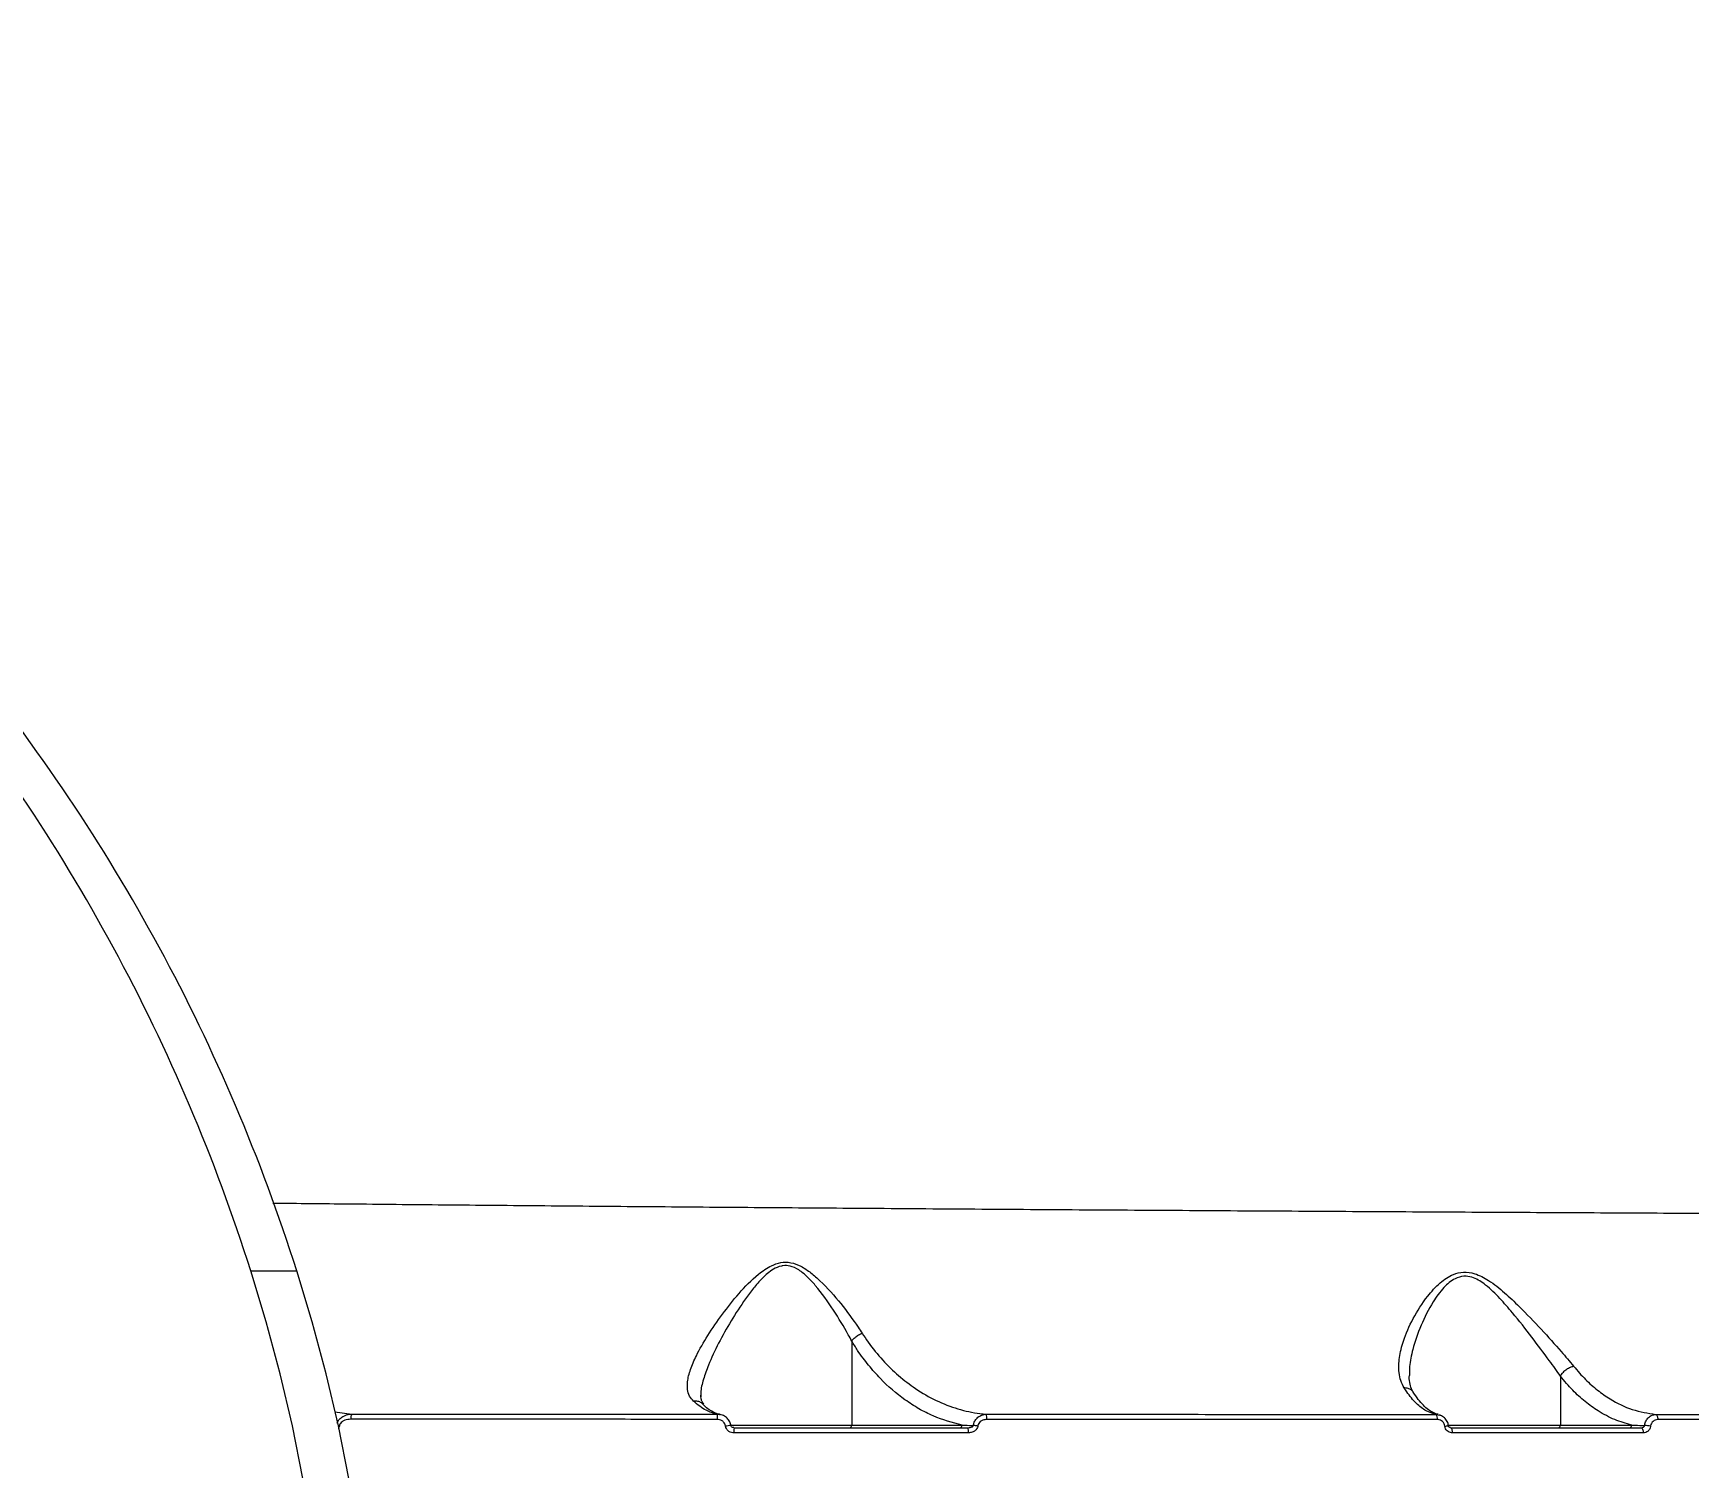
# Model space of a CAD drawing. Header units: millimetres. Extents: x -7245 to 6306, y -6696 to 5973.
# Drawn here: x -2456.4 to -2136.8, y 930.6 to 1207.6 of the extents above; entities that cross this region are included whole.
import ezdxf

# ---------------------------------------------------------------- set-up
doc = ezdxf.new("R2010")
doc.units = ezdxf.units.MM
for name, color, linetype in [('DIKOM_ОБЪЕКТ', 7, 'Continuous'), ('DIKOM_РАЗМЕР_ЗОНА', 7, 'Continuous'), ('DIKOM_РАЗМЕР_ОБЪЕКТА', 7, 'Continuous')]:
    doc.layers.add(name, color=color, linetype=linetype)
doc.styles.add('style1', font='arial.ttf', dxfattribs={"width": 0.8})
doc.dimstyles.new('1-50', dxfattribs={"dimtxt": 300, "dimasz": 200, "dimexe": 100, "dimexo": 0, "dimgap": 100, "dimtad": 1, "dimtxsty": 'style1', "dimcen": 200, "dimclrd": 7, "dimclre": 7, "dimclrt": 7, "dimadec": 1, "dimazin": 2, "dimtfac": 1, "dimtmove": 0, "dimatfit": 2, "dimfxl": 0, "dimlwd": 25, "dimlwe": 18, "dimarcsym": 0})

# ---------------------------------------------------------------- blocks, each defined once
blk = doc.blocks.new('*D10')
at = {"layer": 'Defpoints', "color": 0, "transparency": 16777216}
for p in [(-4365.71, 2792.53), (4306.16, 475.6), (4306.16, -5965.27)]:
    blk.add_point(p, dxfattribs=at)
at = {"layer": 'DIKOM_РАЗМЕР_ОБЪЕКТА', "color": 7, "lineweight": 18, "transparency": 16777216}
for p, q in [((-4365.71, 2792.53), (-4365.71, -6065.27)), ((4306.16, 475.6), (4306.16, -6065.27))]:
    blk.add_line(p, q, dxfattribs=at)
at = {"layer": 'DIKOM_РАЗМЕР_ОБЪЕКТА', "color": 7, "lineweight": 25, "transparency": 16777216}
blk.add_line((-4165.71, -5965.27), (4106.16, -5965.27), dxfattribs=at)
at = {"layer": 'DIKOM_РАЗМЕР_ОБЪЕКТА', "color": 7, "transparency": 16777216}
for points in [[(-4165.71, -5931.93), (-4165.71, -5998.6), (-4365.71, -5965.27)], [(4106.16, -5931.93), (4106.16, -5998.6), (4306.16, -5965.27)]]:
    blk.add_solid(points, dxfattribs=at)
at = {"layer": 'DIKOM_РАЗМЕР_ОБЪЕКТА', "color": 7, "transparency": 16777216, "insert": (-85.78, -5712.1), "char_height": 300, "attachment_point": 5, "style": 'style1'}
blk.add_mtext('8650', dxfattribs=at)
blk = doc.blocks.new('*D11')
at = {"layer": 'Defpoints', "color": 0, "transparency": 16777216}
for p in [(-3472.32, 4472.83), (-6199.73, -2928.86), (1850.21, -2928.86)]:
    blk.add_point(p, dxfattribs=at)
at = {"layer": 'DIKOM_РАЗМЕР_ОБЪЕКТА', "color": 7, "lineweight": 18, "transparency": 16777216}
for p, q in [((-3472.32, 4472.83), (-6299.73, 4472.83)), ((1850.21, -2928.86), (-6299.73, -2928.86))]:
    blk.add_line(p, q, dxfattribs=at)
at = {"layer": 'DIKOM_РАЗМЕР_ОБЪЕКТА', "color": 7, "lineweight": 25, "transparency": 16777216}
blk.add_line((-6199.73, 4272.83), (-6199.73, -2728.86), dxfattribs=at)
at = {"layer": 'DIKOM_РАЗМЕР_ОБЪЕКТА', "color": 7, "transparency": 16777216}
for points in [[(-6233.06, 4272.83), (-6166.39, 4272.83), (-6199.73, 4472.83)], [(-6233.06, -2728.86), (-6166.39, -2728.86), (-6199.73, -2928.86)]]:
    blk.add_solid(points, dxfattribs=at)
at = {"layer": 'DIKOM_РАЗМЕР_ОБЪЕКТА', "color": 7, "transparency": 16777216, "insert": (-6452.9, 984.54), "char_height": 300, "attachment_point": 5, "rotation": 90, "style": 'style1'}
blk.add_mtext('7400', dxfattribs=at)
blk = doc.blocks.new('*D13')
at = {"layer": 'Defpoints', "color": 0, "transparency": 16777216}
for p in [(-4231.86, 5972.83), (-6795, -4928.88), (1792.4, -4928.88)]:
    blk.add_point(p, dxfattribs=at)
at = {"layer": 'DIKOM_РАЗМЕР_ЗОНА', "color": 7, "lineweight": 18, "transparency": 16777216}
for p, q in [((-4231.86, 5972.83), (-6895, 5972.83)), ((1792.4, -4928.88), (-6895, -4928.88))]:
    blk.add_line(p, q, dxfattribs=at)
at = {"layer": 'DIKOM_РАЗМЕР_ЗОНА', "color": 7, "lineweight": 25, "transparency": 16777216}
blk.add_line((-6795, 5772.83), (-6795, -4728.88), dxfattribs=at)
at = {"layer": 'DIKOM_РАЗМЕР_ЗОНА', "color": 7, "transparency": 16777216}
for points in [[(-6828.33, 5772.83), (-6761.67, 5772.83), (-6795, 5972.83)], [(-6828.33, -4728.88), (-6761.67, -4728.88), (-6795, -4928.88)]]:
    blk.add_solid(points, dxfattribs=at)
at = {"layer": 'DIKOM_РАЗМЕР_ЗОНА', "color": 7, "transparency": 16777216, "insert": (-7048.17, 972.94), "char_height": 300, "attachment_point": 5, "rotation": 90, "style": 'style1'}
blk.add_mtext('10900', dxfattribs=at)

msp = doc.modelspace()

# ---------------------------------------------------------------- linework, layer by layer
at = {"layer": 'DIKOM_ОБЪЕКТ', "color": 7, "linetype": 'Continuous', "lineweight": 15}
for p, q in [((-2414.41, 968.672), (-2405.531, 968.672)), ((-2298.397, 955.108), (-2298.397, 938.896)), ((-2161.588, 948.342), (-2161.588, 938.896)), ((-2327.539, 944.653), (-2327.541, 944.354)), ((-2398.169, 941.491), (-2394.913, 941.036)), ((-2321.799, 938.896), (-2298.397, 938.896)), ((-2298.397, 938.896), (-2277.102, 938.896)), ((-2183.263, 938.896), (-2161.588, 938.896)), ((-2161.588, 938.896), (-2147.82, 938.896))]:
    msp.add_line(p, q, dxfattribs=at)
at = {"layer": 'DIKOM_ОБЪЕКТ', "color": 7, "linetype": 'Continuous', "lineweight": 15, "flags": 128}
for points in [[(-2404.332, 928.595), (-2406.378, 938.753), (-2408.741, 948.827), (-2411.42, 958.804), (-2414.41, 968.672)], [(-2395.452, 928.595), (-2397.498, 938.753), (-2399.861, 948.827), (-2402.54, 958.804), (-2405.531, 968.672)], [(-2143.154, 940.962), (-2143.079, 940.934), (-2143.008, 940.871), (-2142.943, 940.776), (-2142.886, 940.653), (-2142.84, 940.505), (-2142.805, 940.338), (-2142.783, 940.158), (-2142.776, 939.971)], [(-2182.777, 938.396), (-2182.717, 938.377), (-2182.659, 938.32), (-2182.607, 938.228), (-2182.56, 938.104), (-2182.522, 937.954), (-2182.494, 937.782), (-2182.476, 937.595), (-2182.47, 937.401)], [(-2145.984, 938.396), (-2145.907, 938.377), (-2145.833, 938.32), (-2145.766, 938.228), (-2145.706, 938.105), (-2145.657, 937.954), (-2145.62, 937.783), (-2145.598, 937.596), (-2145.59, 937.402)]]:
    msp.add_lwpolyline(points, dxfattribs=at)
at = {"layer": 'DIKOM_ОБЪЕКТ', "color": 7, "linetype": 'Continuous', "lineweight": 15}
for centre, radius, start, end in [((-2756.428, 860.107), 358.834, 17.61075, 39.31286), ((-2747.548, 860.107), 358.834, 17.61075, 39.31286), ((-2393.447, 940.25), 1.663, 151.81806, 187.45702), ((-2315.02, 940.231), 9.377, 175.25143, 181.35507), ((-2275.535, 940.219), 3.212, 356.00539, 13.9033), ((-2186.481, 940.184), 1.181, 349.92839, 41.72954), ((-2393.241, 967.141), 28.661, 261.43904, 261.88607), ((-2314.636, 888.342), 50.988, 97.99311, 99.14733), ((-2310.396, 937.645), 10.749, 175.99401, 181.33013), ((-2298.848, 938.845), 0.454, 278.20095, 6.39813), ((-2277.553, 938.845), 0.454, 278.26895, 6.33012), ((-2278.888, 937.647), 3.026, 355.27425, 14.33455), ((-2280.542, 892.793), 46.389, 81.96595, 83.02572), ((-2184.369, 942.967), 4.308, 276.37424, 285.69456), ((-2162.04, 938.846), 0.455, 278.3062, 6.29288), ((-2148.271, 938.845), 0.454, 278.26895, 6.33012), ((-2146.191, 925.916), 12.941, 81.00311, 86.16107)]:
    msp.add_arc(centre, radius, start, end, dxfattribs=at)
for points, knots in [([(-2410.152, 981.755), (-2405.292, 981.706), (-2394.347, 981.595), (-2376.818, 981.428), (-2357.651, 981.257), (-2338.098, 981.092), (-2318.483, 980.935), (-2298.204, 980.782), (-2277.296, 980.632), (-2255.814, 980.487), (-2234.48, 980.351), (-2213.393, 980.223), (-2192.653, 980.104), (-2172.351, 979.992), (-2152.529, 979.889), (-2133.208, 979.792), (-2114.423, 979.702), (-2096.261, 979.618), (-2078.809, 979.541), (-2062.141, 979.469), (-2046.299, 979.404), (-2031.292, 979.343), (-2017.147, 979.289), (-2003.926, 979.238), (-1991.695, 979.194), (-1980.296, 979.152), (-1969.831, 979.115), (-1960.38, 979.082), (-1952.149, 979.054), (-1945.217, 979.03), (-1939.48, 979.012), (-1936.774, 979.003), (-1935.421, 978.998)], [0, 0, 0, 0, 0.023625, 0.0532017, 0.0839902, 0.1148189, 0.1456481, 0.1764368, 0.2103199, 0.2443101, 0.2783554, 0.3124002, 0.3463904, 0.3802724, 0.4140427, 0.4479202, 0.4818519, 0.5157837, 0.5496608, 0.5834306, 0.6171205, 0.6509171, 0.6847672, 0.7186178, 0.7524136, 0.7861032, 0.8216835, 0.8572951, 0.8928747, 0.9285726, 0.9643025, 1, 1, 1, 1]), ([(-2328.939, 943.513), (-2329.212, 943.825), (-2329.787, 944.479), (-2330.145, 945.751), (-2330.148, 947.443), (-2329.596, 949.616), (-2328.308, 952.591), (-2326.256, 956.183), (-2323.432, 960.245), (-2320.255, 964.347), (-2317.086, 967.593), (-2314.28, 969.598), (-2312.112, 970.374), (-2310.095, 970.362), (-2308.094, 969.583), (-2306.23, 968.322), (-2303.569, 965.925), (-2300.41, 962.369), (-2297.885, 958.892), (-2296.64, 957.016), (-2296.385, 956.632)], [0, 0, 0, 0, 0.0399712, 0.083835, 0.1277304, 0.1889323, 0.2502296, 0.3350368, 0.4199802, 0.5024345, 0.5846136, 0.6297424, 0.6580821, 0.6869099, 0.7179973, 0.7532853, 0.7887183, 0.8822415, 0.9758685, 1, 1, 1, 1]), ([(-2298.394, 955.119), (-2298.395, 955.12), (-2298.617, 955.519), (-2299.674, 957.508), (-2301.879, 961.122), (-2304.54, 964.926), (-2306.878, 967.493), (-2308.458, 968.844), (-2310.12, 969.651), (-2311.322, 969.715), (-2312.42, 969.524), (-2313.902, 968.862), (-2315.669, 967.295), (-2317.399, 965.317), (-2319.445, 962.556), (-2321.761, 958.976), (-2324.182, 954.652), (-2325.974, 950.861), (-2327.077, 947.696), (-2327.554, 945.751), (-2327.541, 944.826), (-2327.539, 944.653)], [0, 0, 0, 0, 0.0000996, 0.0277805, 0.1339118, 0.2423616, 0.2809528, 0.3202506, 0.3525839, 0.3763918, 0.3818408, 0.4112171, 0.4602773, 0.5065862, 0.5529506, 0.6479089, 0.744795, 0.843782, 0.9129448, 0.9837516, 1, 1, 1, 1]), ([(-2191.727, 946.074), (-2191.967, 946.532), (-2192.448, 947.449), (-2192.841, 949.385), (-2192.768, 951.925), (-2191.886, 955.432), (-2190.15, 959.475), (-2187.673, 963.34), (-2185.027, 966.296), (-2182.65, 967.961), (-2180.284, 968.558), (-2177.869, 968.196), (-2175.153, 966.743), (-2172.317, 964.498), (-2168.951, 961.255), (-2165.243, 957.395), (-2161.717, 953.456), (-2159.82, 951.195), (-2159.039, 950.262)], [0, 0, 0, 0, 0.0404323, 0.0808834, 0.1509552, 0.2211482, 0.3139211, 0.4066903, 0.468098, 0.5184384, 0.5509407, 0.585737, 0.6308265, 0.6892177, 0.7478302, 0.8412623, 0.9345775, 1, 1, 1, 1]), ([(-2161.587, 948.352), (-2161.587, 948.353), (-2162.167, 949.318), (-2164.049, 951.747), (-2167.061, 955.876), (-2170.297, 959.973), (-2173.263, 963.404), (-2175.685, 965.799), (-2177.942, 967.296), (-2179.45, 967.652), (-2180.674, 967.64), (-2181.835, 967.276), (-2183.072, 966.427), (-2184.581, 964.979), (-2186.558, 962.216), (-2188.634, 958.112), (-2190.055, 953.885), (-2190.749, 950.636), (-2190.702, 949.058), (-2190.685, 948.5)], [0, 0, 0, 0, 0.000062, 0.0753183, 0.181577, 0.2907863, 0.3560681, 0.4224956, 0.4705464, 0.4980813, 0.5062167, 0.5396169, 0.5664164, 0.5939893, 0.6628385, 0.7682243, 0.8762595, 0.9561915, 1, 1, 1, 1]), ([(-2298.394, 955.119), (-2298.243, 955.313), (-2297.941, 955.702), (-2297.266, 956.216), (-2296.723, 956.502), (-2296.429, 956.614), (-2296.385, 956.632)], [0, 0, 0, 0, 0.3158613, 0.6314936, 0.9436662, 1, 1, 1, 1]), ([(-2296.385, 956.632), (-2296.004, 956.061), (-2294.761, 954.198), (-2292.444, 951.376), (-2289.379, 948.385), (-2285.927, 945.74), (-2282.099, 943.551), (-2277.923, 941.937), (-2274.669, 941.217), (-2272.829, 941.032), (-2272.417, 940.991)], [0, 0, 0, 0, 0.06012, 0.1962382, 0.3328212, 0.4690647, 0.6303341, 0.7921214, 0.9534368, 1, 1, 1, 1]), ([(-2298.397, 955.108), (-2298.397, 955.109), (-2298.396, 955.112), (-2298.396, 955.116), (-2298.395, 955.118), (-2298.394, 955.119)], [0, 0, 0, 0, 0.4076414, 0.7932037, 1, 1, 1, 1]), ([(-2277.102, 938.896), (-2278.97, 939.392), (-2281.795, 940.143), (-2285.44, 942.017), (-2288.909, 944.235), (-2292.176, 947.047), (-2295.157, 950.413), (-2296.987, 952.86), (-2298.018, 954.504), (-2298.397, 955.108)], [0, 0, 0, 0, 0.2355405, 0.3560401, 0.4765226, 0.7016535, 0.8172971, 0.932912, 1, 1, 1, 1]), ([(-2161.587, 948.352), (-2161.453, 948.571), (-2161.185, 949.009), (-2160.553, 949.592), (-2159.855, 950.021), (-2159.337, 950.207), (-2159.08, 950.255), (-2159.039, 950.262)], [0, 0, 0, 0, 0.2439841, 0.4879838, 0.7320057, 0.9570669, 1, 1, 1, 1]), ([(-2159.039, 950.262), (-2158.28, 949.383), (-2156.813, 947.685), (-2154.438, 945.604), (-2151.459, 943.52), (-2147.696, 941.681), (-2144.681, 941.204), (-2143.154, 940.962)], [0, 0, 0, 0, 0.1647795, 0.3184299, 0.4735208, 0.7333149, 1, 1, 1, 1]), ([(-2189.95, 945.214), (-2189.989, 945.267), (-2190.26, 945.637), (-2190.535, 946.482), (-2190.769, 947.53), (-2190.749, 948.281), (-2190.743, 948.499)], [0, 0, 0, 0, 0.0643824, 0.4462463, 0.8390887, 1, 1, 1, 1]), ([(-2161.588, 948.342), (-2161.589, 948.344), (-2161.589, 948.347), (-2161.587, 948.35), (-2161.587, 948.351), (-2161.587, 948.352)], [0, 0, 0, 0, 0.474794, 0.9026045, 1, 1, 1, 1]), ([(-2147.82, 938.896), (-2148.916, 939.212), (-2151.123, 939.848), (-2154.124, 941.453), (-2156.827, 943.392), (-2159.284, 945.6), (-2160.805, 947.41), (-2161.588, 948.342)], [0, 0, 0, 0, 0.2198998, 0.4427792, 0.6236757, 0.8062592, 1, 1, 1, 1]), ([(-2327.167, 942.924), (-2327.247, 943.013), (-2327.493, 943.288), (-2328.078, 943.505), (-2328.616, 943.551), (-2328.896, 943.518), (-2328.939, 943.513)], [0, 0, 0, 0, 0.1896527, 0.5827357, 0.9366013, 1, 1, 1, 1]), ([(-2324.365, 941.007), (-2325.081, 941.198), (-2326.635, 941.614), (-2328.131, 942.847), (-2328.939, 943.513)], [0, 0, 0, 0, 0.4604928, 1, 1, 1, 1]), ([(-2326.963, 943.015), (-2326.995, 943.044), (-2327.192, 943.221), (-2327.331, 943.527), (-2327.505, 943.989), (-2327.508, 944.462), (-2327.51, 944.652)], [0, 0, 0, 0, 0.067943, 0.4148919, 0.7643875, 1, 1, 1, 1]), ([(-2185.6, 940.97), (-2186.239, 941.15), (-2187.531, 941.515), (-2189.433, 943.022), (-2190.823, 944.676), (-2191.569, 945.83), (-2191.727, 946.074)], [0, 0, 0, 0, 0.2991555, 0.6039927, 0.9163439, 1, 1, 1, 1]), ([(-2189.99, 945.234), (-2189.994, 945.243), (-2190.082, 945.465), (-2190.481, 945.771), (-2191.047, 946.023), (-2191.492, 946.075), (-2191.683, 946.074), (-2191.727, 946.074)], [0, 0, 0, 0, 0.0145627, 0.375749, 0.7367791, 0.9397637, 1, 1, 1, 1]), ([(-2185.206, 941.019), (-2185.276, 941.024), (-2185.584, 941.044), (-2186.19, 941.305), (-2187.073, 941.836), (-2188.023, 942.675), (-2189.01, 943.789), (-2189.657, 944.765), (-2189.974, 945.242)], [0, 0, 0, 0, 0.0575165, 0.2528212, 0.436009, 0.6307301, 0.8194795, 1, 1, 1, 1]), ([(-2397.726, 939.288), (-2397.685, 939.403), (-2397.563, 939.744), (-2397.138, 940.237), (-2396.381, 940.761), (-2395.583, 941), (-2395.048, 941.029), (-2394.913, 941.036)], [0, 0, 0, 0, 0.1035491, 0.3075718, 0.5414042, 0.884585, 1, 1, 1, 1]), ([(-2395.096, 940.034), (-2395.496, 940.001), (-2396.089, 939.952), (-2396.756, 939.598), (-2397.094, 939.273), (-2397.247, 938.981), (-2397.277, 938.817), (-2397.287, 938.767)], [0, 0, 0, 0, 0.4385954, 0.648861, 0.8193148, 0.9453068, 1, 1, 1, 1]), ([(-2324.394, 940.009), (-2330.307, 940.011), (-2342.132, 940.015), (-2359.847, 940.021), (-2377.531, 940.028), (-2389.241, 940.032), (-2395.096, 940.034)], [0, 0, 0, 0, 0.2490975, 0.498198, 0.749098, 1, 1, 1, 1]), ([(-2394.913, 941.036), (-2389.113, 941.033), (-2377.512, 941.028), (-2359.91, 941.02), (-2342.191, 941.014), (-2330.307, 941.009), (-2324.365, 941.007)], [0, 0, 0, 0, 0.2491013, 0.4982001, 0.7491004, 1, 1, 1, 1]), ([(-2323.86, 940.974), (-2323.92, 940.979), (-2324.262, 941.006), (-2324.923, 941.274), (-2325.903, 941.851), (-2326.647, 942.414), (-2327.077, 942.888), (-2327.137, 942.953)], [0, 0, 0, 0, 0.0640056, 0.3669185, 0.65014, 0.9513008, 1, 1, 1, 1]), ([(-2322.742, 938.682), (-2322.784, 938.844), (-2322.869, 939.168), (-2323.197, 939.573), (-2323.64, 939.871), (-2324.066, 939.997), (-2324.324, 940.006), (-2324.394, 940.009)], [0, 0, 0, 0, 0.2169141, 0.4334805, 0.6620295, 0.9080122, 1, 1, 1, 1]), ([(-2324.365, 941.007), (-2324.253, 941.009), (-2324.067, 941.012), (-2323.891, 940.951), (-2323.82, 940.927)], [0, 0, 0, 0, 0.5971385, 1, 1, 1, 1]), ([(-2321.735, 938.835), (-2321.737, 938.864), (-2321.755, 939.177), (-2322.015, 939.746), (-2322.571, 940.402), (-2323.214, 940.82), (-2323.663, 940.892), (-2323.822, 940.918)], [0, 0, 0, 0, 0.0280507, 0.2980619, 0.5693309, 0.8470491, 1, 1, 1, 1]), ([(-2274.909, 938.839), (-2274.902, 938.886), (-2274.858, 939.167), (-2274.671, 939.684), (-2274.196, 940.317), (-2273.484, 940.803), (-2272.841, 940.975), (-2272.477, 940.989), (-2272.417, 940.991)], [0, 0, 0, 0, 0.0395122, 0.2326853, 0.4437869, 0.6868477, 0.9479979, 1, 1, 1, 1]), ([(-2272.33, 939.995), (-2272.586, 939.97), (-2273.033, 939.926), (-2273.568, 939.613), (-2273.899, 939.239), (-2274.027, 938.925), (-2274.054, 938.755), (-2274.059, 938.727)], [0, 0, 0, 0, 0.3276613, 0.573754, 0.7795666, 0.9626425, 1, 1, 1, 1]), ([(-2272.417, 940.991), (-2265.106, 940.989), (-2250.485, 940.985), (-2228.675, 940.979), (-2206.982, 940.975), (-2192.727, 940.971), (-2185.6, 940.97)], [0, 0, 0, 0, 0.2485974, 0.4971925, 0.7485956, 1, 1, 1, 1]), ([(-2185.318, 939.978), (-2192.382, 939.979), (-2206.508, 939.981), (-2228.164, 939.985), (-2250.102, 939.99), (-2264.921, 939.993), (-2272.33, 939.995)], [0, 0, 0, 0, 0.248597, 0.4971922, 0.7485951, 1, 1, 1, 1]), ([(-2185.6, 940.97), (-2185.54, 940.969), (-2185.312, 940.967), (-2185.094, 940.891), (-2184.934, 940.835)], [0, 0, 0, 0, 0.2626151, 1, 1, 1, 1]), ([(-2183.891, 938.685), (-2183.93, 938.851), (-2184.009, 939.182), (-2184.318, 939.592), (-2184.727, 939.876), (-2185.084, 939.972), (-2185.282, 939.977), (-2185.318, 939.978)], [0, 0, 0, 0, 0.2364413, 0.4730364, 0.7099207, 0.9468185, 1, 1, 1, 1]), ([(-2183.215, 938.817), (-2183.219, 938.866), (-2183.242, 939.21), (-2183.516, 939.816), (-2184.096, 940.512), (-2184.641, 940.746), (-2184.912, 940.862)], [0, 0, 0, 0, 0.0514919, 0.3675777, 0.6863613, 1, 1, 1, 1]), ([(-2145.325, 938.827), (-2145.319, 938.866), (-2145.273, 939.178), (-2145.077, 939.753), (-2144.583, 940.413), (-2143.912, 940.87), (-2143.406, 940.931), (-2143.154, 940.962)], [0, 0, 0, 0, 0.0333912, 0.2664851, 0.508338, 0.755262, 1, 1, 1, 1]), ([(-2142.776, 939.971), (-2142.94, 939.954), (-2143.267, 939.92), (-2143.7, 939.649), (-2144.016, 939.254), (-2144.138, 938.908), (-2144.164, 938.721), (-2144.168, 938.697)], [0, 0, 0, 0, 0.2479197, 0.4959494, 0.7363475, 0.9670169, 1, 1, 1, 1]), ([(-2143.154, 940.962), (-2136.922, 940.961), (-2124.46, 940.959), (-2106.26, 940.956), (-2088.479, 940.953), (-2073.964, 940.951), (-2065.49, 940.95), (-2062.611, 940.949)], [0, 0, 0, 0, 0.2203099, 0.4406206, 0.6630844, 0.8855429, 1, 1, 1, 1]), ([(-2062.049, 939.96), (-2064.934, 939.961), (-2073.373, 939.962), (-2087.807, 939.963), (-2105.564, 939.966), (-2123.857, 939.968), (-2136.47, 939.97), (-2142.776, 939.971)], [0, 0, 0, 0, 0.1144547, 0.3347681, 0.5550741, 0.7775406, 1, 1, 1, 1]), ([(-2397.287, 938.767), (-2397.297, 938.713), (-2397.332, 938.539), (-2397.41, 938.353), (-2397.507, 938.259), (-2397.516, 938.249)], [0, 0, 0, 0, 0.2892987, 0.9288686, 1, 1, 1, 1]), ([(-2321.141, 937.395), (-2321.21, 937.398), (-2321.458, 937.407), (-2321.869, 937.526), (-2322.299, 937.813), (-2322.618, 938.207), (-2322.7, 938.524), (-2322.742, 938.682)], [0, 0, 0, 0, 0.0918716, 0.3355352, 0.563153, 0.7815121, 1, 1, 1, 1]), ([(-2321.162, 938.41), (-2321.209, 938.41), (-2321.341, 938.411), (-2321.524, 938.507), (-2321.663, 938.654), (-2321.719, 938.77), (-2321.724, 938.828), (-2321.724, 938.835)], [0, 0, 0, 0, 0.1802784, 0.5180338, 0.7694276, 0.9736907, 1, 1, 1, 1]), ([(-2275.872, 937.397), (-2276.537, 937.397), (-2279.859, 937.397), (-2289.05, 937.397), (-2303.481, 937.396), (-2315.251, 937.396), (-2321.141, 937.395)], [0, 0, 0, 0, 0.0441382, 0.220712, 0.6100172, 1, 1, 1, 1]), ([(-2321.118, 938.396), (-2313.593, 938.396), (-2298.521, 938.396), (-2283.485, 938.396), (-2275.956, 938.396)], [0, 0, 0, 0, 0.4992698, 1, 1, 1, 1]), ([(-2277.102, 938.896), (-2276.89, 938.889), (-2276.162, 938.866), (-2275.429, 938.85), (-2274.909, 938.839)], [0, 0, 0, 0, 0.2912832, 1, 1, 1, 1]), ([(-2275.956, 938.396), (-2275.811, 938.404), (-2275.558, 938.417), (-2275.239, 938.517), (-2275.044, 938.633), (-2274.953, 938.735), (-2274.921, 938.797), (-2274.913, 938.827), (-2274.909, 938.839)], [0, 0, 0, 0, 0.3694948, 0.6443846, 0.837201, 0.9269991, 0.9712035, 1, 1, 1, 1]), ([(-2274.059, 938.727), (-2274.064, 938.691), (-2274.094, 938.511), (-2274.237, 938.179), (-2274.593, 937.787), (-2275.155, 937.467), (-2275.617, 937.422), (-2275.872, 937.397)], [0, 0, 0, 0, 0.0440468, 0.2244645, 0.4336652, 0.6874851, 1, 1, 1, 1]), ([(-2182.47, 937.401), (-2182.507, 937.402), (-2182.704, 937.406), (-2183.059, 937.502), (-2183.466, 937.784), (-2183.773, 938.192), (-2183.851, 938.521), (-2183.891, 938.685)], [0, 0, 0, 0, 0.0545064, 0.2914488, 0.5279128, 0.7639786, 1, 1, 1, 1]), ([(-2182.786, 938.407), (-2182.838, 938.41), (-2182.934, 938.414), (-2183.066, 938.514), (-2183.157, 938.647), (-2183.198, 938.756), (-2183.202, 938.814), (-2183.202, 938.819)], [0, 0, 0, 0, 0.3043619, 0.5625805, 0.7812814, 0.9813732, 1, 1, 1, 1]), ([(-2182.777, 938.396), (-2176.57, 938.396), (-2164.145, 938.396), (-2152.042, 938.396), (-2145.984, 938.396)], [0, 0, 0, 0, 0.4994565, 1, 1, 1, 1]), ([(-2145.59, 937.402), (-2146.203, 937.402), (-2149.268, 937.402), (-2156.879, 937.402), (-2168.521, 937.401), (-2177.819, 937.401), (-2182.47, 937.401)], [0, 0, 0, 0, 0.0507625, 0.2538443, 0.626693, 1, 1, 1, 1]), ([(-2147.82, 938.896), (-2147.608, 938.888), (-2146.78, 938.858), (-2145.945, 938.84), (-2145.325, 938.827)], [0, 0, 0, 0, 0.2563853, 1, 1, 1, 1]), ([(-2145.984, 938.396), (-2145.907, 938.401), (-2145.755, 938.413), (-2145.552, 938.5), (-2145.408, 938.625), (-2145.349, 938.738), (-2145.33, 938.801), (-2145.326, 938.82), (-2145.325, 938.827)], [0, 0, 0, 0, 0.2725119, 0.5326043, 0.7671211, 0.9321232, 0.9742329, 1, 1, 1, 1]), ([(-2144.168, 938.697), (-2144.171, 938.676), (-2144.197, 938.487), (-2144.321, 938.134), (-2144.645, 937.731), (-2145.088, 937.455), (-2145.422, 937.419), (-2145.59, 937.402)], [0, 0, 0, 0, 0.0297384, 0.2617883, 0.5040061, 0.7520327, 1, 1, 1, 1])]:
    msp.add_open_spline(points, degree=3, knots=knots, dxfattribs=at)

# ---------------------------------------------------------------- dimensions: what is measured, and where the dimension line sits
at = {"layer": 'DIKOM_РАЗМЕР_ЗОНА'}
dim = msp.add_linear_dim(base=(-6795.001, -4928.879), p1=(-4231.865, 5972.834), p2=(1792.398, -4928.879), angle=90, text='10900', dimstyle='1-50', dxfattribs=at)
dim.commit()
dim.dimension.update_dxf_attribs({"geometry": '*D13', "text_midpoint": (-6795.001, 972.936), "dimtype": 160})
at = {"layer": 'DIKOM_РАЗМЕР_ОБЪЕКТА'}
dim = msp.add_linear_dim(base=(-6199.728, -2928.864), p1=(-3472.315, 4472.834), p2=(1850.213, -2928.864), angle=90, text='7400', dimstyle='1-50', dxfattribs=at)
dim.commit()
dim.dimension.update_dxf_attribs({"geometry": '*D11', "text_midpoint": (-6199.728, 984.539), "dimtype": 160})
dim = msp.add_linear_dim(base=(4306.158, -5965.268), p1=(-4365.714, 2792.532), p2=(4306.158, 475.605), text='8650', dimstyle='1-50', dxfattribs=at)
dim.commit()
dim.dimension.update_dxf_attribs({"geometry": '*D10', "text_midpoint": (-85.784, -5965.268), "dimtype": 160})

doc.saveas('drawing.dxf')
